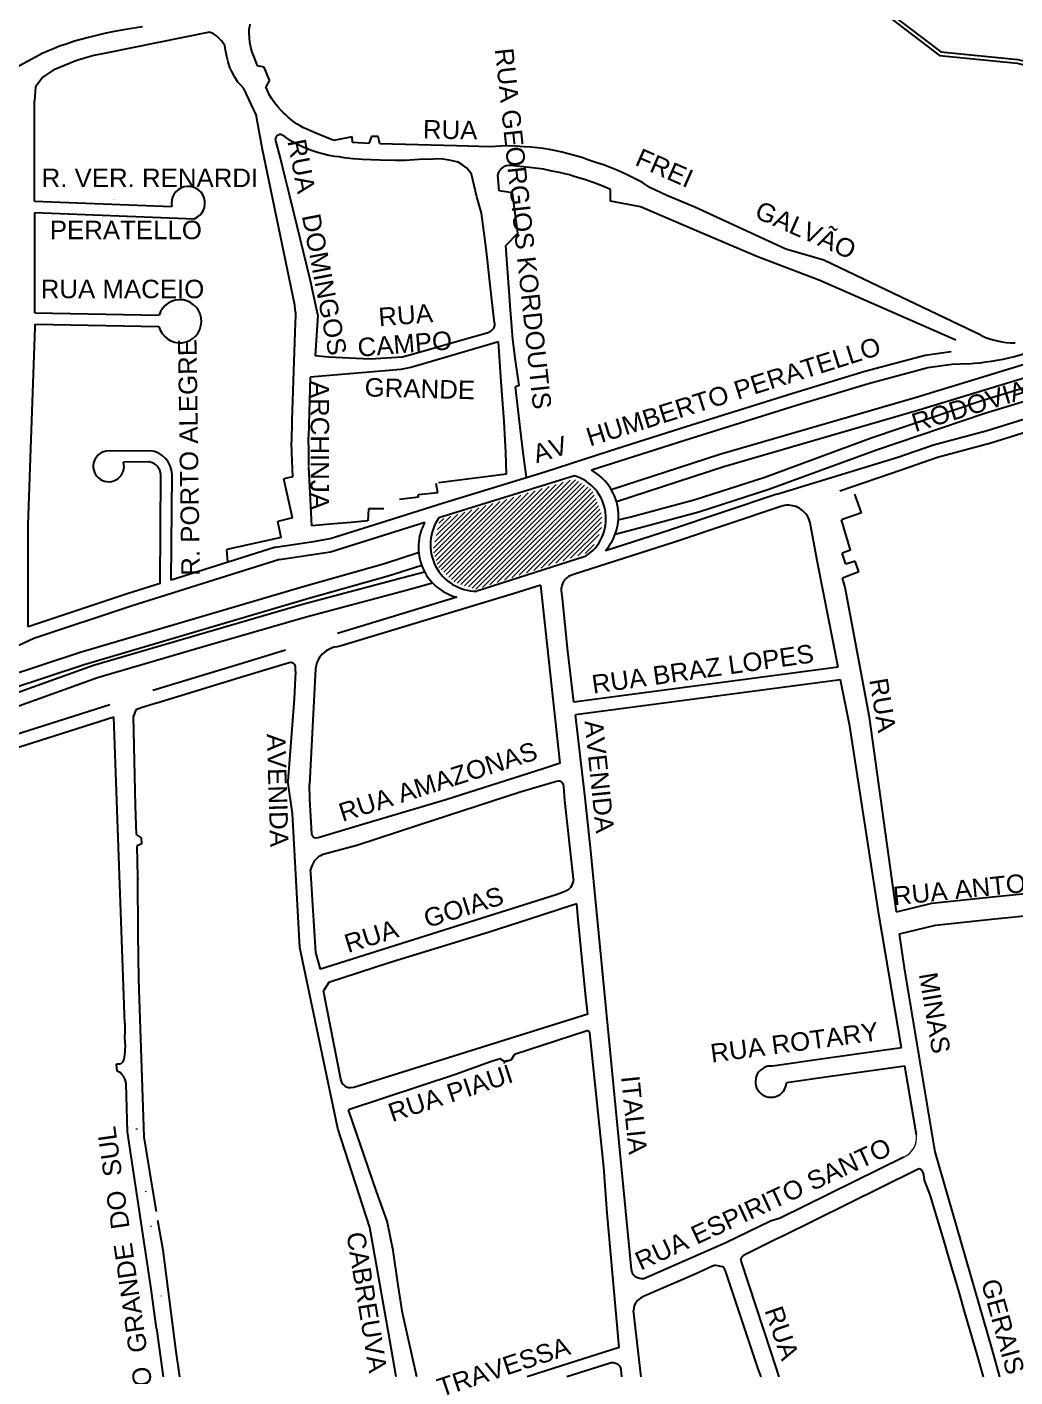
# Model space of a CAD drawing. Header units: millimetres. Extents: x 583 to 26013, y 350 to 21391.
# Drawn here: x 14521 to 15056, y 17884 to 18614 of the extents above; entities that cross this region are included whole.
import ezdxf
from ezdxf.enums import TextEntityAlignment as Align

# ---------------------------------------------------------------- set-up
doc = ezdxf.new("R2010")
doc.units = ezdxf.units.MM
for name, color, linetype in [('105-QUADRAS_ESTRADAS', 80, 'Continuous'), ('110-CERCA_DE_ARAME', 10, 'Continuous'), ('don gabriel', 150, 'Continuous'), ('NOMECLATURA', 7, 'Continuous'), ('RIOS', 140, 'Continuous')]:
    doc.layers.add(name, color=color, linetype=linetype)
doc.styles.add('EU', font='arial.ttf', dxfattribs={"height": 10})
doc.styles.add('M2', font='swissl.ttf')
doc.dimstyles.new('NOMECLATURA', dxfattribs={"dimscale": 1.25, "dimtxt": 0.1, "dimasz": 0.1, "dimexe": 0.18, "dimexo": 0.0625, "dimgap": 0.09, "dimtad": 0, "dimdec": 4, "dimzin": 0, "dimdsep": 46, "dimtxsty": 'M2', "dimcen": 0.09, "dimse1": 1, "dimse2": 1, "dimsd1": 1, "dimsd2": 1, "dimclrt": 2, "dimadec": 0, "dimazin": 0, "dimtfac": 1, "dimtdec": 4, "dimtofl": 0, "dimtmove": 0, "dimatfit": 3, "dimfxl": 0, "dimtolj": 1, "dimtzin": 0, "dimarcsym": 0})

# ---------------------------------------------------------------- blocks, each defined once
blk = doc.blocks.new('*D10')
at = {"layer": 'Defpoints', "color": 0, "linetype": 'Continuous'}
for p in [(14563.14, 18525.19), (14572.23, 18525.03), (14572.25, 18526.05)]:
    blk.add_point(p, dxfattribs=at)
at = {"color": 7, "linetype": 'Continuous', "lineweight": 30, "insert": (14567.71, 18526.13), "char_height": 0.125, "attachment_point": 5, "rotation": 358.97094, "style": 'M2'}
blk.add_mtext('\\A1;RUA  VER.', dxfattribs=at)
blk = doc.blocks.new('*D11')
at = {"layer": 'Defpoints', "color": 0, "linetype": 'Continuous'}
for p in [(14563.12, 18528.75), (14572.21, 18528.59), (14572.23, 18529.61)]:
    blk.add_point(p, dxfattribs=at)
at = {"color": 7, "linetype": 'Continuous', "lineweight": 30, "insert": (14567.69, 18529.7), "char_height": 0.125, "attachment_point": 5, "rotation": 358.97094, "style": 'M2'}
blk.add_mtext('\\A1;RENARDI', dxfattribs=at)
blk = doc.blocks.new('*D12')
at = {"layer": 'Defpoints', "color": 0}
for p in [(14563.17, 18520.13), (14572.26, 18519.97), (14572.27, 18520.99)]:
    blk.add_point(p, dxfattribs=at)
at = {"layer": 'NOMECLATURA', "color": 7, "insert": (14567.73, 18521.07), "char_height": 0.125, "attachment_point": 5, "rotation": 358.97094, "style": 'M2'}
blk.add_mtext('\\A1;PERATELLO', dxfattribs=at)
blk = doc.blocks.new('*D13')
at = {"layer": 'Defpoints', "color": 0}
for p in [(14561.77, 18508.7), (14570.86, 18508.54), (14570.88, 18509.56)]:
    blk.add_point(p, dxfattribs=at)
at = {"layer": 'NOMECLATURA', "color": 7, "insert": (14566.34, 18509.64), "char_height": 0.125, "attachment_point": 5, "rotation": 358.97094, "style": 'M2'}
blk.add_mtext('\\A1;PERATELLO', dxfattribs=at)

msp = doc.modelspace()

# ---------------------------------------------------------------- hatches: boundary and pattern name
at = {"linetype": 'Continuous', "lineweight": 20}
h = msp.add_hatch(dxfattribs=at)
h.set_pattern_fill('ANSI31', color=0, scale=15, style=0)
h.set_pattern_definition([(45, (-274428.4764, -7409650.3092), (-1.32582521472, 1.32582521472), [])])
h.paths.add_polyline_path([(14764.09815, 18309.91537), (14752.42845, 18313.73528), (14743.37431, 18322.17922), (14740.75867, 18331.02528), (14744.38035, 18347.71215), (14817.07053, 18369.68441), (14826.5271, 18364.0551), (14829.54507, 18357.21952), (14832.1607, 18350.38389), (14831.75828, 18341.93996), (14827.53306, 18333.49603), (14823.30784, 18329.47507)])

# ---------------------------------------------------------------- linework, layer by layer
at = {"color": 0, "linetype": 'Continuous'}
for p, q in [((14587.30694, 18378.88489), (14573.2509, 18378.72709)), ((14817.24886, 18371.40653), (14743.92398, 18348.6858, -814.94843)), ((14959.95145, 18267.94916), (14816.97414, 18249.01208)), ((14961.30093, 18261.06676), (14817.79821, 18242.0601))]:
    msp.add_line(p, q, dxfattribs=at)
at = {"color": 0, "linetype": 'Continuous', "lineweight": 20}
for p, q in [((14579.88922, 18018.13065, -1.64705), (14580.8217, 18018.17852, -1.5944)), ((14585.01591, 17984.33083, -1.68229), (14585.64878, 17984.40994, -1.69029)), ((14587.82623, 17965.50182, -1.54369), (14588.34239, 17965.56634, -1.55021)), ((14593.51029, 17927.83642, 1.28497), (14593.73177, 17927.8641, 1.28218))]:
    msp.add_line(p, q, dxfattribs=at)
at = {"color": 0, "linetype": 'Continuous'}
for points in [[(14547.51551, 18595.90241), (14535.17269, 18590.84985), (14529.53772, 18587.04532), (14525.57798, 18581.87121), (14525.01549, 18574.21748)], [(14655.55918, 18332.73504), (14676.06419, 18335.9045), (14685.05247, 18337.5291), (14705.88923, 18344.05981), (14746.47908, 18356.82768), (14801.17705, 18373.6175), (14835.64246, 18384.63584), (14874.88011, 18397.15914), (14935.3452, 18416.13967), (14974.43123, 18427.91593), (15007.07258, 18436.64906), (15020.82774, 18438.61106), (15020.82774, 18438.61106)], [(15030.48454, 18431.9826), (15021.46012, 18431.63041), (15008.47644, 18429.77845), (14976.34599, 18421.18201), (14937.4032, 18409.44891), (14876.99256, 18390.48547), (14837.77084, 18377.96726), (14826.55517, 18374.38169)], [(14926.78822, 18361.43861), (14992.2758, 18381.4338), (15011.58249, 18388.20268), (15040.58773, 18395.90874), (15068.31754, 18404.48293), (15082.26506, 18408.91311)], [(14960.80754, 18363.30465), (14994.56369, 18374.81818), (15013.64226, 18381.50708), (15042.52113, 18389.17957), (15070.41103, 18397.80326), (15084.38416, 18402.24157)], [(14587.70977, 18384.9898), (14563.81002, 18384.72148)], [(14587.77825, 18378.89018), (14587.30694, 18378.88489)], [(14991.43607, 18135.5781), (15010.55943, 18140.15335), (15041.5844, 18143.52302), (15074.01642, 18146.80754), (15096.32477, 18149.16809), (15148.13164, 18152.63791)], [(14993.16306, 18123.65262), (15012.61161, 18128.30566), (15042.83683, 18131.58847), (15075.25234, 18134.87133), (15097.38965, 18137.21378), (15108.64946, 18138.02891)], [(14994.27862, 18062.00385), (14953.22215, 18056.18123), (14924.50039, 18052.12495)], [(14995.96485, 18052.14293), (14954.6263, 18046.2803), (14932.07727, 18043.09578)]]:
    msp.add_lwpolyline(points, dxfattribs=at)
at = {"color": 0, "linetype": 'Continuous', "elevation": -814.94843}
for points in [[(14525.17916, 18519.89642), (14525.01549, 18574.21748)], [(14525.17916, 18519.89642), (14599.40052, 18516.99285)], [(14525.36091, 18459.57329), (14525.19755, 18513.79103)], [(14525.19755, 18513.79103), (14611.62712, 18510.40987)], [(14525.36091, 18459.57329), (14592.57462, 18458.25104)], [(14521.71728, 18289.70073), (14521.69818, 18344.95297), (14523.33905, 18391.14659), (14525.38492, 18451.60568), (14525.37929, 18453.47174)], [(14525.37929, 18453.47174), (14592.45465, 18452.15222)], [(14593.02888, 18313.0828), (14593.42551, 18372.151)], [(14599.14192, 18315.00403), (14599.52537, 18372.11004)], [(14657.65795, 18326.05707), (14685.27064, 18330.31654), (14736.368, 18346.30901)], [(14474.39073, 18218.62419), (14565.83653, 18247.64648)], [(14476.50825, 18211.95215), (14567.95404, 18240.97444)]]:
    msp.add_lwpolyline(points, dxfattribs=at)
at = {"color": 0, "elevation": -814.94843}
for points in [[(15055.29575, 18435.95725), (15077.04402, 18442.2297), (15103.76483, 18450.40457), (15127.92317, 18457.37545), (15150.91213, 18462.33075), (15162.64514, 18464.48101), (15170.87182, 18466.01265), (15170.87182, 18466.01265)], [(14655.55918, 18332.73504), (14599.14192, 18315.00403)], [(14657.65795, 18326.05707), (14577.47645, 18300.85736), (14524.77611, 18283.4031), (14505.93746, 18274.67748), (14482.52514, 18260.69759), (14473.45388, 18255.57913), (14463.84162, 18250.1554), (14436.2162, 18239.77221), (14394.76617, 18226.25719), (14335.7433, 18207.65158), (14280.13784, 18189.35308), (14224.66618, 18173.28297), (14153.28272, 18156.01406), (14114.19938, 18147.62938), (14078.60877, 18140.64173), (14047.75602, 18134.28221), (14026.81052, 18132.26927), (13999.6432, 18127.56436), (13999.6432, 18127.56436)], [(14593.02888, 18313.0828), (14575.32653, 18307.51925), (14522.19635, 18289.92262), (14521.71728, 18289.70073)]]:
    msp.add_lwpolyline(points, dxfattribs=at)
at = {"color": 0, "linetype": 'Continuous'}
for centre, radius, start, end in [((14608.28511, 18518.8485, -814.94843), 9.07631, 291.60537707, 191.79729974), ((14603.75747, 18454.98046, -814.94843), 11.6513, 194.04832096, 163.69769622), ((15055.66508, 18487.2611, -814.94843), 43.96364, 245.04352236, 269.96593501), ((15019.81395, 18578.01992, -814.94843), 146.42664, 274.17903855, 284.02338748), ((14565.21913, 18376.5091), 8.3324, 99.7361832, 15.4376022), ((14586.05763, 18371.6146, -814.94843), 7.37685, 2.10680822, 82.9583248), ((14586.05763, 18371.6146, -814.94843), 13.47685, 2.10680822, 82.9583248), ((14812.69276, 18349.62995), 28.36926, 318.65935732, 60.74864736), ((14810.05738, 18348.22248), 24.27381, 302.60839556, 72.76660611), ((14760.71913, 18332.6777), 27.90681, 150.76071997, 255.25441114), ((14764.48589, 18334.15058, -1629.89686), 25.18064, 144.74350072, 269.85367646), ((14923.63526, 18043.7053), 8.46398, 84.13334151, 355.87033255)]:
    msp.add_arc(centre, radius, start, end, dxfattribs=at)
at = {"color": 0, "linetype": 'Continuous', "lineweight": 20}
msp.add_arc((14990.76339, 18013.57708), 11.64435, 293.54801823, 6.61879257, dxfattribs=at)
at = {"lineweight": 25}
msp.add_point((14581.01949, 18153.08075, 3.972), dxfattribs=at)
at = {"layer": '105-QUADRAS_ESTRADAS', "color": 0, "linetype": 'Continuous', "lineweight": 25}
for p, q in [((14576.71551, 18613.20241), (14572.41551, 18612.50241)), ((14583.61551, 18614.30241), (14576.71551, 18613.20241)), ((14572.41551, 18612.50241), (14568.21551, 18611.70241)), ((14591.11551, 18605.50241), (14582.41551, 18603.70241)), ((14619.71551, 18611.40241), (14591.21551, 18605.50241)), ((14591.21551, 18605.50241), (14591.21551, 18605.50241)), ((14622.01551, 18610.40241), (14619.71551, 18611.40241)), ((14623.61551, 18609.40241), (14622.01551, 18610.40241)), ((14625.01551, 18608.00241), (14623.61551, 18609.40241)), ((14626.21551, 18606.60241), (14625.01551, 18608.00241)), ((14627.21551, 18605.40241), (14626.21551, 18606.60241)), ((14628.01551, 18604.10241), (14627.21551, 18605.40241)), ((14582.41551, 18603.70241), (14561.81551, 18599.60241)), ((14628.41551, 18601.70241), (14628.01551, 18604.10241)), ((14629.21551, 18598.20241), (14628.41551, 18601.70241)), ((14629.91551, 18595.30241), (14629.21551, 18598.20241)), ((14630.81551, 18592.30241), (14629.91551, 18595.30241)), ((14631.91551, 18590.00241), (14630.81551, 18592.30241)), ((14633.41551, 18587.00241), (14631.91551, 18590.00241)), ((14635.11551, 18584.30241), (14633.41551, 18587.00241)), ((14637.01551, 18582.50241), (14635.11551, 18584.30241)), ((14638.31551, 18580.80241), (14637.01551, 18582.50241)), ((14648.31551, 18548.80241), (14645.01551, 18566.70241)), ((14655.71551, 18554.40241), (14655.51551, 18553.70241)), ((14655.91551, 18554.90241), (14655.71551, 18554.40241)), ((14656.31551, 18555.30241), (14655.91551, 18554.90241)), ((14656.91551, 18555.70241), (14656.31551, 18555.30241)), ((14657.51551, 18556.00241), (14656.91551, 18555.70241)), ((14658.31551, 18556.00241), (14657.51551, 18556.00241)), ((14659.11551, 18555.70241), (14658.31551, 18556.00241)), ((14660.71551, 18554.70241), (14659.11551, 18555.70241)), ((14663.41551, 18552.70241), (14660.71551, 18554.70241)), ((14697.01551, 18554.80241), (14687.11551, 18552.70241)), ((14697.21551, 18551.60241), (14697.01551, 18554.80241)), ((14707.41551, 18555.00241), (14706.01551, 18551.10241)), ((14711.11551, 18554.90241), (14707.41551, 18555.00241)), ((14712.01551, 18551.00241), (14711.11551, 18554.90241)), ((14655.71551, 18552.60241), (14655.51551, 18553.70241)), ((14658.11551, 18544.00241), (14655.71551, 18552.60241)), ((14667.11551, 18550.70241), (14663.41551, 18552.70241))]:
    msp.add_line(p, q, dxfattribs=at)
at = {"layer": '105-QUADRAS_ESTRADAS', "color": 0, "linetype": 'Continuous'}
for p, q in [((14546.71551, 18606.40241), (14542.31551, 18604.90241)), ((14554.31551, 18608.40241), (14546.71551, 18606.40241)), ((14558.71551, 18609.60241), (14554.31551, 18608.40241)), ((14563.01551, 18610.70241), (14558.71551, 18609.60241)), ((14568.21551, 18611.70241), (14563.01551, 18610.70241)), ((14529.31551, 18599.80241), (14525.61551, 18597.80241)), ((14532.71551, 18601.30241), (14529.31551, 18599.80241)), ((14535.41551, 18602.30241), (14532.71551, 18601.30241)), ((14538.71551, 18603.70241), (14535.41551, 18602.30241)), ((14542.31551, 18604.90241), (14538.71551, 18603.70241)), ((14557.21551, 18598.70241), (14553.41551, 18597.70241)), ((14561.81551, 18599.60241), (14557.21551, 18598.70241)), ((14525.61551, 18597.80241), (14487.81551, 18577.30241)), ((14549.81551, 18596.60241), (14547.51551, 18595.90241)), ((14553.41551, 18597.70241), (14549.81551, 18596.60241)), ((14665.91551, 18463.60241), (14648.31551, 18548.80241)), ((14670.51551, 18549.20241), (14667.11551, 18550.70241)), ((14674.41551, 18547.60241), (14670.51551, 18549.20241)), ((14678.21551, 18546.30241), (14674.41551, 18547.60241)), ((14706.01551, 18551.10241), (14697.21551, 18551.60241)), ((14753.51551, 18549.90241), (14712.01551, 18551.00241)), ((14771.71551, 18549.40241), (14753.51551, 18549.90241)), ((14780.31551, 18549.80241), (14771.71551, 18549.40241)), ((14785.51551, 18549.70241), (14780.31551, 18549.80241)), ((14790.01551, 18549.40241), (14785.51551, 18549.70241)), ((14793.91551, 18549.20241), (14790.01551, 18549.40241)), ((14797.21551, 18548.80241), (14793.91551, 18549.20241)), ((14800.41551, 18548.40241), (14797.21551, 18548.80241)), ((14803.61551, 18547.90241), (14800.41551, 18548.40241)), ((14807.11551, 18547.10241), (14803.61551, 18547.90241)), ((14810.61551, 18546.40241), (14807.11551, 18547.10241)), ((14660.81551, 18532.70241), (14658.11551, 18544.00241)), ((14680.91551, 18545.50241), (14678.21551, 18546.30241)), ((14684.31551, 18544.60241), (14680.91551, 18545.50241)), ((14687.61551, 18544.10241), (14684.31551, 18544.60241)), ((14690.01551, 18544.00241), (14687.61551, 18544.10241)), ((14692.71551, 18543.30241), (14690.01551, 18544.00241)), ((14697.41551, 18542.90241), (14692.71551, 18543.30241)), ((14702.51551, 18542.50241), (14697.41551, 18542.90241)), ((14712.21551, 18542.10241), (14702.51551, 18542.50241)), ((14720.41551, 18542.00241), (14712.21551, 18542.10241)), ((14725.61551, 18542.00241), (14720.41551, 18542.00241)), ((14733.21551, 18542.50241), (14725.61551, 18542.00241)), ((14740.91551, 18542.70241), (14733.21551, 18542.50241)), ((14742.51551, 18542.80241), (14740.91551, 18542.70241)), ((14813.81551, 18545.50241), (14810.61551, 18546.40241)), ((14817.31551, 18544.60241), (14813.81551, 18545.50241)), ((14821.21551, 18543.50241), (14817.31551, 18544.60241)), ((14825.01551, 18542.20241), (14821.21551, 18543.50241)), ((14829.31551, 18540.70241), (14825.01551, 18542.20241)), ((14833.01551, 18539.60241), (14829.31551, 18540.70241)), ((14836.21551, 18538.30241), (14833.01551, 18539.60241)), ((14663.31551, 18522.60241), (14660.81551, 18532.70241)), ((14776.01551, 18535.00241), (14775.81551, 18534.10241)), ((14775.91551, 18532.20241), (14775.81551, 18534.10241)), ((14776.31551, 18536.00241), (14776.01551, 18535.00241)), ((14776.81551, 18536.60241), (14776.31551, 18536.00241)), ((14777.31551, 18537.20241), (14776.81551, 18536.60241)), ((14778.01551, 18537.80241), (14777.31551, 18537.20241)), ((14778.61551, 18538.10241), (14778.01551, 18537.80241)), ((14779.31551, 18538.60241), (14778.61551, 18538.10241)), ((14780.41551, 18539.00241), (14779.31551, 18538.60241)), ((14781.51551, 18539.30241), (14780.41551, 18539.00241)), ((14782.81551, 18539.20241), (14781.51551, 18539.30241)), ((14786.01551, 18538.90241), (14782.81551, 18539.20241)), ((14793.01551, 18538.10241), (14786.01551, 18538.90241)), ((14800.51551, 18537.20241), (14793.01551, 18538.10241)), ((14805.01551, 18536.10241), (14800.51551, 18537.20241)), ((14809.21551, 18535.40241), (14805.01551, 18536.10241)), ((14812.11551, 18534.70241), (14809.21551, 18535.40241)), ((14814.51551, 18534.10241), (14812.11551, 18534.70241)), ((14816.61551, 18533.50241), (14814.51551, 18534.10241)), ((14819.41551, 18532.60241), (14816.61551, 18533.50241)), ((14822.71551, 18531.60241), (14819.41551, 18532.60241)), ((14839.81551, 18536.90241), (14836.21551, 18538.30241)), ((14843.01551, 18535.50241), (14839.81551, 18536.90241)), ((14846.51551, 18533.80241), (14843.01551, 18535.50241)), ((14849.81551, 18532.20241), (14846.51551, 18533.80241)), ((14776.51551, 18525.60241), (14775.91551, 18532.20241)), ((14783.71551, 18524.50241), (14776.51551, 18525.60241)), ((14827.41551, 18530.10241), (14822.71551, 18531.60241)), ((14831.71551, 18528.40241), (14827.41551, 18530.10241)), ((14836.71551, 18526.30241), (14831.71551, 18528.40241)), ((14836.81551, 18520.00241), (14836.71551, 18526.30241)), ((14854.11551, 18530.00241), (14849.81551, 18532.20241)), ((14858.11551, 18527.40241), (14854.11551, 18530.00241)), ((14867.21551, 18523.00241), (14858.11551, 18527.40241)), ((14674.41551, 18476.90241), (14663.31551, 18522.60241)), ((14786.61551, 18502.70241), (14783.71551, 18524.50241)), ((14882.41551, 18516.70241), (14867.21551, 18523.00241)), ((14769.41551, 18494.40241), (14766.91551, 18513.40241)), ((14882.01551, 18504.40241), (14852.91551, 18516.90241)), ((14915.91551, 18490.00241), (14882.01551, 18504.40241)), ((14786.61551, 18502.70241), (14780.11551, 18495.90241)), ((14782.71551, 18461.10241), (14780.11551, 18495.90241)), ((14772.51551, 18466.60241), (14769.41551, 18494.40241)), ((14950.11551, 18477.10241), (14915.91551, 18490.00241)), ((14985.71551, 18472.00241), (14952.11551, 18488.10241)), ((15023.6002, 18444.84361), (14950.11551, 18477.10241)), ((14773.91551, 18454.20241), (14772.51551, 18466.60241)), ((15037.11551, 18447.40241), (14985.71551, 18472.00241)), ((14666.11551, 18461.60241), (14665.91551, 18463.60241)), ((14666.31551, 18459.90241), (14666.11551, 18461.60241)), ((14666.31551, 18459.90241), (14666.31551, 18458.00241)), ((14666.11551, 18454.40241), (14664.31551, 18401.40241)), ((14666.31551, 18458.00241), (14666.11551, 18454.40241)), ((14678.41551, 18458.50241), (14677.01551, 18436.20241)), ((14773.91551, 18452.70241), (14773.61551, 18451.60241)), ((14773.91551, 18454.20241), (14773.91551, 18452.70241)), ((14770.61551, 18448.80241), (14755.31551, 18444.40241)), ((14771.91551, 18449.50241), (14770.61551, 18448.80241)), ((14772.61551, 18450.10241), (14771.91551, 18449.50241)), ((14773.31551, 18450.90241), (14772.61551, 18450.10241)), ((14773.61551, 18451.60241), (14773.31551, 18450.90241)), ((14755.31551, 18444.40241), (14730.21551, 18437.10241)), ((14776.11551, 18443.80241), (14733.71551, 18431.50241)), ((14777.61551, 18422.30241), (14776.11551, 18443.80241)), ((14684.21551, 18435.60241), (14677.01551, 18436.20241)), ((14706.71551, 18434.50241), (14684.21551, 18435.60241)), ((14724.11551, 18435.60241), (14706.71551, 18434.50241)), ((14730.21551, 18437.10241), (14724.11551, 18435.60241)), ((14733.71551, 18431.50241), (14728.81551, 18430.00241)), ((14674.31551, 18424.80241), (14673.91551, 18412.10241)), ((14723.31551, 18428.80241), (14674.31551, 18424.80241)), ((14726.11551, 18429.40241), (14723.31551, 18428.80241)), ((14728.81551, 18430.00241), (14726.11551, 18429.40241)), ((14779.21551, 18400.80241), (14777.61551, 18422.30241)), ((14787.41551, 18420.30241), (14785.41551, 18419.50241)), ((14788.41551, 18393.00241), (14785.41551, 18419.50241)), ((14673.91551, 18412.10241), (14673.41551, 18392.30241)), ((14780.11551, 18384.00241), (14779.21551, 18400.80241)), ((14673.51551, 18384.00241), (14673.41551, 18392.30241)), ((14789.51551, 18384.00241), (14788.41551, 18393.00241)), ((14673.51551, 18384.00241), (14673.51551, 18384.00241)), ((14673.61551, 18376.50241), (14673.51551, 18383.90241)), ((14780.11551, 18384.00241), (14780.11551, 18384.00241)), ((14780.41551, 18372.30241), (14780.11551, 18383.90241)), ((14789.51551, 18384.00241), (14789.51551, 18384.00241)), ((14791.30783, 18370.58809), (14789.51551, 18383.90241)), ((14825.61551, 18384.00241), (14825.61551, 18384.00241)), ((15037.01551, 18384.00241), (15037.01551, 18384.00241)), ((14675.21551, 18344.40241), (14673.61551, 18376.00241)), ((14780.41551, 18372.30241), (14743.61551, 18367.60241)), ((14664.91551, 18370.90241), (14660.01551, 18369.80241)), ((14664.61551, 18348.60241), (14660.01551, 18369.80241)), ((14743.31551, 18362.20241), (14742.51551, 18367.30241)), ((14732.81551, 18359.80241), (14722.51551, 18358.50241)), ((14743.31551, 18362.20241), (14732.71551, 18361.10241)), ((14732.81551, 18359.80241), (14732.71551, 18361.10241)), ((14972.51551, 18351.30241), (14969.01551, 18361.50241)), ((14705.81551, 18353.50241), (14705.51551, 18347.00241)), ((14714.11551, 18353.50241), (14705.81551, 18353.50241)), ((14972.51551, 18351.30241), (14961.71551, 18347.50241)), ((14664.61551, 18348.60241), (14656.81551, 18346.70241)), ((14658.61551, 18338.10241), (14656.81551, 18346.70241)), ((14687.11551, 18345.40241), (14675.21551, 18344.40241)), ((14696.51551, 18346.20241), (14687.11551, 18345.40241)), ((14966.61551, 18331.10241), (14961.71551, 18347.50241)), ((14870.91551, 18335.30241), (14817.21551, 18318.20241)), ((14868.79155, 18341.9724), (14833.99228, 18330.89107)), ((14966.61551, 18331.10241), (14962.11551, 18329.60241)), ((14964.11551, 18323.60241), (14962.11551, 18329.60241)), ((14823.1384, 18327.77487), (14764.42158, 18308.97003)), ((14969.11551, 18325.20241), (14964.11551, 18323.60241)), ((14971.11551, 18319.50241), (14969.11551, 18325.20241)), ((14811.21551, 18314.00241), (14810.81551, 18313.00241)), ((14811.81551, 18314.80241), (14811.21551, 18314.00241)), ((14812.41551, 18315.50241), (14811.81551, 18314.80241)), ((14813.11551, 18316.20241), (14812.41551, 18315.50241)), ((14814.01551, 18316.90241), (14813.11551, 18316.20241)), ((14815.21551, 18317.50241), (14814.01551, 18316.90241)), ((14817.21551, 18318.20241), (14815.21551, 18317.50241)), ((14971.11551, 18319.50241), (14962.21551, 18316.10241)), ((14963.71551, 18310.90241), (14962.21551, 18316.10241)), ((14784.01551, 18307.60241), (14691.11551, 18279.40241)), ((14799.11551, 18312.30241), (14784.01551, 18307.60241)), ((14809.51551, 18215.90241), (14799.11551, 18312.30241)), ((14810.41551, 18312.00241), (14810.21551, 18310.90241)), ((14810.21551, 18309.60241), (14810.21551, 18310.90241)), ((14810.71551, 18305.00241), (14810.21551, 18309.60241)), ((14810.81551, 18313.00241), (14810.41551, 18312.00241)), ((14976.91551, 18240.80241), (14963.71551, 18310.90241)), ((14753.61608, 18305.69), (14689.08226, 18286.10061)), ((14813.71551, 18276.50241), (14810.71551, 18305.00241)), ((14660.87413, 18276.99814), (14636.27413, 18269.49814)), ((14683.71551, 18277.10241), (14682.81551, 18276.50241)), ((14684.71551, 18277.70241), (14683.71551, 18277.10241)), ((14685.71551, 18278.20241), (14684.71551, 18277.70241)), ((14687.31551, 18278.70241), (14685.71551, 18278.20241)), ((14688.91551, 18278.90241), (14687.31551, 18278.70241)), ((14691.11551, 18279.40241), (14688.91551, 18278.90241)), ((14636.28191, 18269.50051), (14589.18191, 18255.20051)), ((14662.91551, 18270.30241), (14638.31551, 18262.80241)), ((14663.91551, 18270.40241), (14662.91551, 18270.30241)), ((14664.51551, 18270.20241), (14663.91551, 18270.40241)), ((14665.21551, 18269.90241), (14664.51551, 18270.20241)), ((14665.81551, 18269.30241), (14665.21551, 18269.90241)), ((14677.91551, 18270.20241), (14677.51551, 18268.80241)), ((14678.31551, 18271.20241), (14677.91551, 18270.20241)), ((14678.81551, 18272.20241), (14678.31551, 18271.20241)), ((14679.31551, 18273.10241), (14678.81551, 18272.20241)), ((14680.01551, 18274.00241), (14679.31551, 18273.10241)), ((14680.81551, 18274.90241), (14680.01551, 18274.00241)), ((14681.61551, 18275.60241), (14680.81551, 18274.90241)), ((14682.81551, 18276.50241), (14681.61551, 18275.60241)), ((14816.97414, 18249.01208), (14813.71551, 18276.50241)), ((14638.31551, 18262.80241), (14591.21551, 18248.50241)), ((14666.31551, 18265.50241), (14665.61551, 18250.80241)), ((14666.21551, 18268.80241), (14665.81551, 18269.30241)), ((14666.31551, 18268.10241), (14666.21551, 18268.80241)), ((14666.31551, 18265.50241), (14666.31551, 18268.10241)), ((14677.21551, 18266.90241), (14673.81551, 18204.50241)), ((14677.51551, 18268.80241), (14677.21551, 18266.90241)), ((14591.11551, 18248.50241), (14583.41551, 18246.00241)), ((14591.21551, 18248.50241), (14591.21551, 18248.50241)), ((14665.61551, 18250.80241), (14662.11551, 18206.20241)), ((14569.01551, 18215.80241), (14567.95404, 18240.97444)), ((14580.01551, 18244.80241), (14578.61551, 18241.30241)), ((14579.81551, 18192.90241), (14578.61551, 18241.30241)), ((14583.41551, 18246.00241), (14580.01551, 18244.80241)), ((14823.11551, 18197.20241), (14817.79821, 18242.0601)), ((14991.43607, 18135.5781), (14976.91551, 18240.80241)), ((14574.01551, 18075.20241), (14569.01551, 18215.80241)), ((14800.91551, 18213.10241), (14747.71551, 18196.10241)), ((14809.51551, 18215.90241), (14800.91551, 18213.10241)), ((14664.71551, 18188.80241), (14662.11551, 18206.20241)), ((14674.01551, 18196.50241), (14673.81551, 18204.50241)), ((14807.61551, 18206.10241), (14787.91551, 18200.20241)), ((14808.61551, 18206.30241), (14807.61551, 18206.10241)), ((14809.31551, 18206.30241), (14808.61551, 18206.30241)), ((14809.81551, 18206.00241), (14809.31551, 18206.30241)), ((14810.51551, 18205.60241), (14809.81551, 18206.00241)), ((14811.01551, 18205.10241), (14810.51551, 18205.60241)), ((14811.41551, 18204.30241), (14811.01551, 18205.10241)), ((14811.51551, 18203.10241), (14811.41551, 18204.30241)), ((14675.11551, 18177.80241), (14674.01551, 18196.50241)), ((14787.91551, 18200.20241), (14733.11551, 18182.40241)), ((14812.01551, 18195.70241), (14811.51551, 18203.10241)), ((14580.31551, 18177.40241), (14579.81551, 18192.90241)), ((14747.71551, 18196.10241), (14702.01551, 18182.60241)), ((14816.61551, 18155.00241), (14812.01551, 18195.70241)), ((14668.71551, 18116.30241), (14664.71551, 18188.80241)), ((14702.01551, 18182.60241), (14678.51551, 18175.50241)), ((14733.11551, 18182.40241), (14699.51551, 18171.40241)), ((14583.01551, 18175.50241), (14580.31551, 18177.40241)), ((14583.11551, 18172.30241), (14583.01551, 18175.50241)), ((14675.41551, 18176.90241), (14675.11551, 18177.80241)), ((14675.91551, 18176.20241), (14675.41551, 18176.90241)), ((14676.41551, 18175.70241), (14675.91551, 18176.20241)), ((14677.01551, 18175.40241), (14676.41551, 18175.70241)), ((14678.51551, 18175.50241), (14677.01551, 18175.40241)), ((14583.11551, 18172.30241), (14580.61551, 18171.20241)), ((14581.01551, 18154.30241), (14580.61551, 18171.20241)), ((14699.51551, 18171.40241), (14682.61551, 18167.00241)), ((14848.11551, 17942.10241), (14826.11551, 18168.60241)), ((14675.11551, 18160.50241), (14674.71551, 18159.30241)), ((14675.61551, 18161.60241), (14675.11551, 18160.50241)), ((14676.21551, 18162.60241), (14675.61551, 18161.60241)), ((14676.81551, 18163.40241), (14676.21551, 18162.60241)), ((14677.51551, 18164.10241), (14676.81551, 18163.40241)), ((14678.21551, 18164.80241), (14677.51551, 18164.10241)), ((14679.01551, 18165.40241), (14678.21551, 18164.80241)), ((14679.91551, 18165.90241), (14679.01551, 18165.40241)), ((14680.81551, 18166.30241), (14679.91551, 18165.90241)), ((14682.61551, 18167.00241), (14680.81551, 18166.30241)), ((14581.11551, 18123.60241), (14581.01551, 18154.30241)), ((14674.71551, 18159.30241), (14674.51551, 18158.20241)), ((14674.61551, 18156.50241), (14674.51551, 18158.20241)), ((14677.31551, 18113.60241), (14674.61551, 18156.50241)), ((14816.71551, 18153.20241), (14816.61551, 18155.00241)), ((14816.71551, 18153.20241), (14816.61551, 18152.00241)), ((14811.71551, 18146.40241), (14807.41551, 18144.80241)), ((14813.21551, 18147.10241), (14811.71551, 18146.40241)), ((14814.21551, 18147.90241), (14813.21551, 18147.10241)), ((14815.11551, 18148.80241), (14814.21551, 18147.90241)), ((14815.81551, 18149.90241), (14815.11551, 18148.80241)), ((14816.21551, 18151.00241), (14815.81551, 18149.90241)), ((14816.61551, 18152.00241), (14816.21551, 18151.00241)), ((14807.41551, 18144.80241), (14679.81551, 18104.50241)), ((14810.11551, 18137.10241), (14798.51551, 18133.30241)), ((14581.61551, 18098.90241), (14581.11551, 18123.60241)), ((14770.51551, 18124.40241), (14716.51551, 18107.70241)), ((14996.01551, 18104.00241), (14993.16306, 18123.65262)), ((14689.21551, 18018.30241), (14668.71551, 18116.30241)), ((14679.81551, 18104.50241), (14677.31551, 18113.60241)), ((14716.51551, 18107.70241), (14684.31551, 18097.40241)), ((15012.51551, 18005.80241), (14996.01551, 18104.00241)), ((14584.51551, 18013.90241), (14581.61551, 18098.90241)), ((14684.31551, 18097.40241), (14681.51551, 18092.80241)), ((14690.91551, 18045.10241), (14681.51551, 18092.80241)), ((14574.01551, 18075.20241), (14574.01551, 18069.00241)), ((14574.11551, 18063.90241), (14574.01551, 18069.00241)), ((14823.51551, 18071.00241), (14784.81551, 18058.40241)), ((14824.11551, 18071.20241), (14823.51551, 18071.00241)), ((14824.61551, 18071.10241), (14824.11551, 18071.20241)), ((14825.11551, 18070.90241), (14824.61551, 18071.10241)), ((14825.41551, 18070.60241), (14825.11551, 18070.90241)), ((14825.61551, 18070.10241), (14825.41551, 18070.60241)), ((14833.21551, 17997.50241), (14825.61551, 18070.10241)), ((14573.91551, 18059.80241), (14573.61551, 18057.00241)), ((14574.11551, 18063.90241), (14573.91551, 18059.80241)), ((14784.81551, 18058.40241), (14782.91551, 18055.30241)), ((14571.11551, 18053.10241), (14569.51551, 18053.10241)), ((14569.81551, 18049.30241), (14569.51551, 18053.10241)), ((14571.81551, 18053.40241), (14571.11551, 18053.10241)), ((14572.31551, 18053.90241), (14571.81551, 18053.40241)), ((14572.71551, 18054.30241), (14572.31551, 18053.90241)), ((14573.01551, 18055.00241), (14572.71551, 18054.30241)), ((14573.41551, 18055.80241), (14573.01551, 18055.00241)), ((14573.61551, 18057.00241), (14573.41551, 18055.80241)), ((14771.81551, 18054.40241), (14752.81551, 18047.60241)), ((14777.11551, 18056.10241), (14771.81551, 18054.40241)), ((14779.51551, 18054.40241), (14777.11551, 18056.10241)), ((14782.91551, 18055.30241), (14779.51551, 18054.40241)), ((14570.91551, 18048.90241), (14569.81551, 18049.30241)), ((14571.71551, 18048.40241), (14570.91551, 18048.90241)), ((14572.41551, 18047.50241), (14571.71551, 18048.40241)), ((14573.31551, 18046.60241), (14572.41551, 18047.50241)), ((14574.01551, 18045.30241), (14573.31551, 18046.60241)), ((14574.41551, 18044.10241), (14574.01551, 18045.30241)), ((14574.61551, 18042.50241), (14574.41551, 18044.10241)), ((14575.41551, 18016.60241), (14574.61551, 18042.50241)), ((14588.21551, 17931.70241), (14575.41551, 18016.60241)), ((14589.01551, 17986.30241), (14584.51551, 18013.90241)), ((14706.61551, 17964.90241), (14689.21551, 18018.30241)), ((15043.21551, 17899.00241), (15012.51551, 18005.80241)), ((14834.91551, 17972.50241), (14833.21551, 17997.50241)), ((15006.21551, 17993.40241), (15005.81551, 17994.90241)), ((15006.71551, 17990.40241), (15006.21551, 17993.40241)), ((14591.11551, 17973.40241), (14589.01551, 17986.30241)), ((15009.71551, 17982.40241), (15006.71551, 17990.40241)), ((14715.91551, 17968.30241), (14710.11551, 17984.20241)), ((15017.71551, 17956.10241), (15009.71551, 17982.40241)), ((14591.21551, 17973.40241), (14591.21551, 17973.40241)), ((14717.41551, 17903.90241), (14706.61551, 17964.90241)), ((14719.21551, 17952.40241), (14715.91551, 17968.30241)), ((14923.31551, 17968.30241), (14899.11551, 17956.50241)), ((14928.51551, 17969.80241), (14923.31551, 17968.30241)), ((14899.11551, 17956.50241), (14854.71551, 17937.00241)), ((14929.31551, 17959.70241), (14926.11551, 17958.30241)), ((15018.91551, 17951.70241), (15017.71551, 17956.10241)), ((14721.91551, 17933.60241), (14719.21551, 17952.40241)), ((15025.41551, 17929.90241), (15018.91551, 17951.70241)), ((14848.51551, 17940.50241), (14848.11551, 17942.10241)), ((14724.21551, 17918.60241), (14721.91551, 17933.60241)), ((14849.11551, 17939.40241), (14848.51551, 17940.50241)), ((14849.81551, 17938.70241), (14849.11551, 17939.40241)), ((14850.61551, 17938.00241), (14849.81551, 17938.70241)), ((14851.31551, 17937.60241), (14850.61551, 17938.00241)), ((14852.41551, 17937.20241), (14851.31551, 17937.60241)), ((14853.41551, 17937.00241), (14852.41551, 17937.20241)), ((14854.71551, 17937.00241), (14853.41551, 17937.00241)), ((14882.51551, 17939.60241), (14855.01551, 17927.60241)), ((14591.11551, 17910.20241), (14588.21551, 17931.70241)), ((14852.91551, 17926.50241), (14851.31551, 17925.30241)), ((14855.01551, 17927.60241), (14852.91551, 17926.50241)), ((15028.51551, 17918.90241), (15025.41551, 17929.90241)), ((14849.61551, 17922.60241), (14849.21551, 17919.90241)), ((14853.41551, 17884.00241), (14849.21551, 17919.90241)), ((14850.31551, 17923.90241), (14849.61551, 17922.60241)), ((14851.31551, 17925.30241), (14850.31551, 17923.90241)), ((14731.91551, 17884.00241), (14724.21551, 17918.60241)), ((15035.21551, 17896.20241), (15028.51551, 17918.90241)), ((14591.21551, 17910.20241), (14591.21551, 17910.20241)), ((14594.81551, 17884.00241), (14591.21551, 17910.20241)), ((14720.71551, 17884.00241), (14717.41551, 17903.90241)), ((14841.51551, 17899.90241), (14806.31551, 17888.70241)), ((15047.51551, 17884.00241), (15043.21551, 17899.00241)), ((14836.01551, 17891.30241), (14813.21551, 17884.00241)), ((14837.11551, 17891.60241), (14836.01551, 17891.30241)), ((14838.31551, 17891.60241), (14837.11551, 17891.60241)), ((14839.11551, 17891.40241), (14838.31551, 17891.60241)), ((14840.01551, 17891.10241), (14839.11551, 17891.40241)), ((14840.91551, 17890.70241), (14840.01551, 17891.10241)), ((14841.61551, 17890.00241), (14840.91551, 17890.70241)), ((14842.11551, 17889.20241), (14841.61551, 17890.00241)), ((15038.51551, 17884.00241), (15035.21551, 17896.20241)), ((14594.81551, 17884.00241), (14594.81551, 17884.00241)), ((14720.71551, 17884.00241), (14720.71551, 17884.00241)), ((14731.91551, 17884.00241), (14731.91551, 17884.00241)), ((14806.31551, 17888.70241), (14791.71551, 17884.00241)), ((14791.71551, 17884.00241), (14791.71551, 17884.00241)), ((14813.21551, 17884.00241), (14813.21551, 17884.00241)), ((14842.61551, 17888.00241), (14842.11551, 17889.20241)), ((14842.81551, 17884.00241), (14842.61551, 17888.00241)), ((14842.81551, 17884.00241), (14842.81551, 17884.00241)), ((14853.41551, 17884.00241), (14853.41551, 17884.00241)), ((14918.21551, 17884.00241), (14916.71551, 17888.40241)), ((14918.21551, 17884.00241), (14918.21551, 17884.00241)), ((15038.51551, 17884.00241), (15038.51551, 17884.00241)), ((15047.51551, 17884.00241), (15047.51551, 17884.00241))]:
    msp.add_line(p, q, dxfattribs=at)
at = {"layer": '110-CERCA_DE_ARAME', "color": 0, "linetype": 'Continuous', "lineweight": 25}
for p, q in [((14641.61551, 18615.70241), (14641.31551, 18613.30241)), ((14641.31551, 18610.80241), (14641.31551, 18613.30241)), ((14641.41551, 18608.50241), (14641.31551, 18610.80241)), ((14641.61551, 18605.80241), (14641.41551, 18608.50241)), ((14642.11551, 18603.20241), (14641.61551, 18605.80241)), ((14642.91551, 18600.60241), (14642.11551, 18603.20241)), ((14644.11551, 18597.40241), (14642.91551, 18600.60241)), ((14645.81551, 18593.20241), (14644.11551, 18597.40241)), ((14649.31551, 18592.40241), (14645.81551, 18593.20241)), ((14652.31551, 18585.30241), (14649.31551, 18592.40241)), ((14652.31551, 18585.30241), (14650.21551, 18581.80241)), ((14645.01551, 18566.70241), (14638.31551, 18580.80241)), ((14652.21551, 18577.30241), (14650.21551, 18581.80241)), ((14653.51551, 18575.30241), (14652.21551, 18577.30241)), ((14654.61551, 18573.60241), (14653.51551, 18575.30241)), ((14655.81551, 18572.00241), (14654.61551, 18573.60241)), ((14657.01551, 18570.70241), (14655.81551, 18572.00241)), ((14658.41551, 18569.10241), (14657.01551, 18570.70241)), ((14659.61551, 18567.90241), (14658.41551, 18569.10241)), ((14661.01551, 18566.60241), (14659.61551, 18567.90241)), ((14662.41551, 18565.40241), (14661.01551, 18566.60241)), ((14663.81551, 18564.20241), (14662.41551, 18565.40241)), ((14665.41551, 18562.90241), (14663.81551, 18564.20241)), ((14667.31551, 18561.60241), (14665.41551, 18562.90241)), ((14668.91551, 18560.60241), (14667.31551, 18561.60241)), ((14670.61551, 18559.60241), (14668.91551, 18560.60241)), ((14672.51551, 18558.80241), (14670.61551, 18559.60241)), ((14674.71551, 18557.80241), (14672.51551, 18558.80241)), ((14678.21551, 18556.30241), (14674.71551, 18557.80241)), ((14687.11551, 18552.70241), (14678.21551, 18556.30241))]:
    msp.add_line(p, q, dxfattribs=at)
at = {"layer": '110-CERCA_DE_ARAME', "color": 0, "linetype": 'Continuous'}
for p, q in [((14746.01551, 18542.60241), (14742.51551, 18542.80241)), ((14749.41551, 18542.10241), (14746.01551, 18542.60241)), ((14754.41551, 18541.10241), (14749.41551, 18542.10241)), ((14756.91551, 18539.40241), (14754.41551, 18541.10241)), ((14758.81551, 18537.90241), (14756.91551, 18539.40241)), ((14760.11551, 18536.60241), (14758.81551, 18537.90241)), ((14761.51551, 18534.60241), (14760.11551, 18536.60241)), ((14764.41551, 18522.20241), (14761.51551, 18534.60241)), ((14766.91551, 18513.40241), (14764.41551, 18522.20241)), ((14852.91551, 18516.90241), (14836.81551, 18520.00241)), ((14931.61551, 18494.00241), (14882.41551, 18516.70241)), ((14952.11551, 18488.10241), (14931.61551, 18494.00241)), ((14678.41551, 18458.50241), (14674.41551, 18476.90241)), ((14783.91551, 18445.10241), (14782.71551, 18461.10241)), ((14785.41551, 18433.70241), (14783.91551, 18445.10241)), ((14787.41551, 18420.30241), (14785.41551, 18433.70241)), ((14664.31551, 18401.40241), (14664.21551, 18389.50241)), ((14664.41551, 18384.00241), (14664.21551, 18389.50241)), ((14664.41551, 18384.00241), (14664.41551, 18384.00241)), ((14664.91551, 18370.90241), (14664.41551, 18383.90241)), ((14926.78822, 18361.43861), (14868.68822, 18341.93861)), ((14929.01551, 18354.80241), (14870.91551, 18335.30241)), ((14930.91551, 18355.40241), (14929.01551, 18354.80241)), ((14932.01551, 18355.50241), (14930.91551, 18355.40241)), ((14933.21551, 18355.50241), (14932.01551, 18355.50241)), ((14934.31551, 18355.40241), (14933.21551, 18355.50241)), ((14935.31551, 18355.20241), (14934.31551, 18355.40241)), ((14936.41551, 18354.90241), (14935.31551, 18355.20241)), ((14937.21551, 18354.70241), (14936.41551, 18354.90241)), ((14938.11551, 18354.30241), (14937.21551, 18354.70241)), ((14939.01551, 18353.80241), (14938.11551, 18354.30241)), ((14940.01551, 18353.20241), (14939.01551, 18353.80241)), ((14940.81551, 18352.50241), (14940.01551, 18353.20241)), ((14941.61551, 18351.80241), (14940.81551, 18352.50241)), ((14942.41551, 18350.90241), (14941.61551, 18351.80241)), ((14943.11551, 18349.90241), (14942.41551, 18350.90241)), ((14943.81551, 18348.70241), (14943.11551, 18349.90241)), ((14705.51551, 18347.00241), (14696.51551, 18346.20241)), ((14944.31551, 18347.60241), (14943.81551, 18348.70241)), ((14944.81551, 18346.00241), (14944.31551, 18347.60241)), ((14945.11551, 18344.00241), (14944.81551, 18346.00241)), ((14949.21551, 18322.70241), (14945.11551, 18344.00241)), ((14658.61551, 18338.10241), (14629.11551, 18331.60241)), ((14629.74204, 18324.62114), (14629.11551, 18331.60241)), ((14959.95145, 18267.94916), (14949.21551, 18322.70241)), ((14966.21551, 18236.00241), (14961.30093, 18261.06676)), ((14981.91551, 18134.30241), (14966.21551, 18236.00241)), ((14826.11551, 18168.60241), (14823.11551, 18197.20241)), ((14818.51551, 18139.90241), (14810.11551, 18137.10241)), ((14819.31551, 18131.40241), (14818.51551, 18139.90241)), ((14798.51551, 18133.30241), (14770.51551, 18124.40241)), ((14823.41551, 18089.40241), (14819.31551, 18131.40241)), ((14994.27862, 18062.00385), (14981.91551, 18134.30241)), ((14824.41551, 18080.20241), (14823.41551, 18089.40241)), ((14824.41551, 18080.20241), (14697.91551, 18040.50241)), ((15002.33013, 18014.91924), (14995.96485, 18052.14293)), ((14691.31551, 18043.40241), (14690.91551, 18045.10241)), ((14691.81551, 18042.60241), (14691.31551, 18043.40241)), ((14752.81551, 18047.60241), (14695.01551, 18028.50241)), ((14692.41551, 18041.90241), (14691.81551, 18042.60241)), ((14693.11551, 18041.30241), (14692.41551, 18041.90241)), ((14693.91551, 18040.80241), (14693.11551, 18041.30241)), ((14695.01551, 18040.40241), (14693.91551, 18040.80241)), ((14696.31551, 18040.30241), (14695.01551, 18040.40241)), ((14697.91551, 18040.50241), (14696.31551, 18040.30241)), ((14710.11551, 17984.20241), (14695.01551, 18028.50241)), ((14995.41551, 18002.90241), (14928.51551, 17969.80241)), ((15002.11551, 17995.80241), (14929.31551, 17959.70241)), ((15003.31551, 17996.30241), (15002.11551, 17995.80241)), ((15004.01551, 17996.50241), (15003.31551, 17996.30241)), ((15004.71551, 17996.20241), (15004.01551, 17996.50241)), ((15005.31551, 17995.70241), (15004.71551, 17996.20241)), ((15005.81551, 17994.90241), (15005.31551, 17995.70241)), ((14841.51551, 17899.90241), (14834.91551, 17972.50241)), ((14594.71551, 17952.60241), (14591.91551, 17968.60241)), ((14926.11551, 17958.30241), (14908.81551, 17949.70241)), ((14601.81551, 17897.80241), (14594.71551, 17952.60241)), ((14907.51551, 17948.30241), (14907.31551, 17947.50241)), ((14907.91551, 17948.90241), (14907.51551, 17948.30241)), ((14908.81551, 17949.70241), (14907.91551, 17948.90241)), ((14892.01551, 17943.90241), (14882.51551, 17939.60241)), ((14893.01551, 17944.20241), (14892.01551, 17943.90241)), ((14893.81551, 17944.20241), (14893.01551, 17944.20241)), ((14894.91551, 17944.00241), (14893.81551, 17944.20241)), ((14897.31551, 17943.60241), (14894.91551, 17944.00241)), ((14897.91551, 17943.40241), (14897.31551, 17943.60241)), ((14898.31551, 17943.00241), (14897.91551, 17943.40241)), ((14899.11551, 17940.80241), (14898.31551, 17943.00241)), ((14907.41551, 17946.70241), (14907.31551, 17947.50241)), ((14923.61551, 17897.40241), (14907.41551, 17946.70241)), ((14916.71551, 17888.40241), (14899.11551, 17940.80241)), ((14603.71551, 17884.00241), (14601.81551, 17897.80241)), ((14928.01551, 17884.00241), (14923.61551, 17897.40241)), ((14603.71551, 17884.00241), (14603.71551, 17884.00241)), ((14928.01551, 17884.00241), (14928.01551, 17884.00241))]:
    msp.add_line(p, q, dxfattribs=at)
at = {"layer": 'don gabriel', "color": 0}
for points in [[(14839.96175, 18357.45407), (14898.04617, 18376.37955), (15003.62537, 18406.98799), (15127.04653, 18444.66277), (15237.4116, 18479.92225), (15354.81158, 18516.82728), (15428.92636, 18540.81519)], [(14839.30602, 18339.80398), (14849.5144, 18342.52808), (14884.54987, 18351.87725), (14922.50725, 18364.10982), (14980.61683, 18385.5283), (15039.28828, 18405.31495), (15129.75859, 18432.7674), (15193.24154, 18452.5933), (15267.93493, 18475.02503), (15327.37037, 18492.19359), (15409.19601, 18517.4358), (15434.23449, 18524.97372)], [(14840.98165, 18347.49607), (14847.70961, 18349.29142), (14882.57261, 18358.59456), (14920.22225, 18370.72796), (14978.28746, 18392.13008), (15037.15303, 18411.9822), (15127.69891, 18439.45758), (15191.19142, 18459.28647), (15265.95688, 18481.73984), (15325.36717, 18498.90114), (15407.1553, 18524.13177), (15432.21658, 18531.67656)], [(14837.20183, 18363.91702), (14895.98677, 18383.07075), (15001.62887, 18413.69742), (15124.95946, 18451.34455), (15170.87182, 18466.01265)], [(13987.03676, 18101.75905), (14007.71273, 18107.60046), (14090.78783, 18130.72314), (14153.797, 18148.07994), (14189.82927, 18158.82832), (14284.8808, 18187.78862), (14353.4738, 18210.69559), (14405.55015, 18228.0962), (14467.2281, 18248.72905), (14549.8365, 18275.94818), (14671.65527, 18311.93839), (14714.52325, 18323.945), (14732.70788, 18329.87004)], [(13987.85374, 18094.71586), (14009.60281, 18100.86045), (14092.65584, 18123.97698), (14155.7272, 18141.35092), (14191.84985, 18152.12625), (14287.00992, 18181.11962), (14355.6911, 18204.05604), (14407.76855, 18221.45702), (14469.43378, 18242.08562), (14551.92398, 18269.26579), (14673.59101, 18305.21118), (14716.5524, 18317.24395), (14734.63575, 18323.13599)], [(13988.43547, 18088.6348), (14012.43023, 18095.65879), (14053.83495, 18107.46925), (14101.42301, 18121.05378), (14154.63698, 18136.30557), (14214.21962, 18153.3827), (14258.24905, 18167.48592), (14328.73748, 18190.06431), (14389.20749, 18210.16264), (14442.43299, 18227.88435), (14503.1552, 18249.61974), (14557.02922, 18268.99673), (14613.92593, 18285.55077), (14670.18032, 18301.91793), (14724.39366, 18316.3847), (14736.11314, 18319.51203)], [(14216.25209, 18146.68339), (14260.38437, 18160.81956), (14330.90912, 18183.40958), (14391.41532, 18203.51994), (14444.71847, 18221.2675), (14505.5193, 18243.03103), (14559.19365, 18262.3362), (14615.88148, 18278.82948), (14672.06073, 18295.17477), (14726.19845, 18309.62136), (14740.50396, 18313.43877)]]:
    msp.add_lwpolyline(points, dxfattribs=at)
at = {"layer": 'RIOS', "lineweight": 25, "flags": 128}
for points in [[(14502.76641, 18686.86046), (14570.38417, 18684.74893), (14715.5115, 18670.03715), (14797.29058, 18653.27492), (14875.05593, 18657.47521), (14971.56726, 18634.22084), (15015.56903, 18600.72135), (15057.16326, 18596.56515), (15168.76074, 18569.21319), (15280.44428, 18527.1009), (15348.18797, 18480.56281), (15407.17676, 18392.1477), (15423.47392, 18371.79196), (15466.22681, 18363.24794), (15468.44017, 18341.13347), (15493.40836, 18289.15605), (15520.54083, 18253.70243), (15564.65731, 18205.42138), (15612.82677, 18142.64005)], [(14503.02562, 18684.85139), (14570.25194, 18682.75208), (14715.20908, 18668.05756), (14797.14129, 18651.26394), (14874.87176, 18655.46235), (14970.69017, 18632.37493), (15014.80748, 18598.78748), (15056.8241, 18594.58908), (15168.16773, 18567.29934), (15279.51172, 18525.31508), (15346.73803, 18479.13241), (15405.56124, 18390.96549), (15422.36782, 18369.97346), (15464.38409, 18361.57665), (15466.48513, 18340.58442), (15491.69482, 18288.10425), (15519.00556, 18252.4177), (15563.12287, 18204.13573), (15611.44192, 18141.15944)]]:
    msp.add_lwpolyline(points, dxfattribs=at)

# ---------------------------------------------------------------- texts
at = {"color": 0, "linetype": 'Continuous', "lineweight": 25, "style": 'EU'}
for s, rotation, p in [('RUA GEORGIOS KORDOUTIS', 276.09005949, (14774.1677, 18602.20064)), ('RUA', 358.88224543, (14735.19265, 18553.87683)), ('RUA   DOMINGOS', 280.92368065, (14661.90621, 18552.44155))]:
    msp.add_text(s, height=10, rotation=rotation, dxfattribs=at).set_placement(p)
at = {"color": 0, "linetype": 'Continuous', "lineweight": 30, "style": 'EU'}
for s, rotation, p in [('FREI          GALVÃO', 336.30072328, (14849.42301, 18539.68252)), ('RODOVIA DOM GABRIEL PAULINO BUENO COUTO', 16.98827546, (15001.60762, 18394.9732)), ('RUA ', 4.58002494, (14711.61059, 18452.20441)), ('CAMPO ', 4.58002494, (14700.33138, 18435.75897)), ('AV   HUMBERTO PERATELLO', 17.53767336, (14796.7207, 18378.06227)), ('GRANDE', 358.47357376, (14703.62551, 18414.34755)), ('ARCHINJA', 270, (14674.50744, 18422.75487)), ('RUA  RIO  GRANDE  DO  SUL', 98.13508214, (14596.07508, 17828.71339))]:
    msp.add_text(s, height=10, rotation=rotation, dxfattribs=at).set_placement(p)
for s, p in [('R. VER. RENARDI', (14528.93757, 18527.57114, -814.94843)), ('PERATELLO', (14533.39836, 18499.37573, -814.94843)), ('RUA MACEIO', (14528.49141, 18467.44086))]:
    msp.add_text(s, height=10, dxfattribs=at).set_placement(p)
msp.add_text('R. PORTO ALEGRE', height=10, rotation=90.81911945, dxfattribs=at).set_placement((14604.56814, 18317.2569), align=Align.TOP_LEFT)
at = {"color": 0, "linetype": 'Continuous', "lineweight": 20, "style": 'EU'}
for s, rotation, p in [('RUA BRAZ LOPES', 8.08034823, (14827.42444, 18253.52544)), ('RUA                                  MINAS', 279.578154, (14976.72021, 18261.06676)), ('AVENIDA                                  ITALIA', 275.860337, (14822.6816, 18238.70369)), ('AVENIDA', 271.75028666, (14650.79396, 18231.7685)), ('RUA AMAZONAS', 17.82543676, (14691.72544, 18184.12666)), ('      RUA ANTONIO FURQUIM', 5.76476508, (14966.99885, 18136.72912)), ('RUA    GOIAS', 17.45441142, (14694.70112, 18113.22844)), ('RUA ROTARY', 7.59654299, (14891.54581, 18053.98892)), ('RUA PIAUÍ', 18.31199061, (14718.5975, 18021.78199)), ('RUA ESPIRITO SANTO', 24.8503641, (14853.0718, 17941.41097)), ('CABREUVA', 279.24412591, (14693.83531, 17961.55344)), ('GERAIS', 285.63431625, (15037.18754, 17935.32039)), ('RUA    MATO                    GROSSO   DO   NORTE', 288.80221351, (14920.01486, 17920.06343)), ('TRAVESSA', 18.2723189, (14745.08195, 17873.04611))]:
    msp.add_text(s, height=10, rotation=rotation, dxfattribs=at).set_placement(p)

# ---------------------------------------------------------------- dimensions: what is measured, and where the dimension line sits
at = {"color": 0, "linetype": 'Continuous', "lineweight": 30}
for base, p1, p2, angle, text, picture, middle in [((14572.23195, 18529.61426), (14563.12425, 18528.75364), (14572.21356, 18528.59037), 358.97094262, 'RENARDI', '*D11', (14567.6873, 18529.6959)), ((14572.24996, 18526.05223), (14563.14226, 18525.1916), (14572.23157, 18525.02833), 358.97094253, 'RUA  VER.', '*D10', (14567.70531, 18526.13386))]:
    dim = msp.add_linear_dim(base=base, p1=p1, p2=p2, angle=angle, text=text, dimstyle='NOMECLATURA', override={"dimtxt": 0.1, "dimasz": 0.1, "dimclrd": 7, "dimclrt": 7}, dxfattribs=at)
    dim.commit()
    dim.dimension.update_dxf_attribs({"geometry": picture, "text_midpoint": middle, "dimtype": 161})
at = {"layer": 'NOMECLATURA', "color": 0}
for base, p1, p2, picture, middle in [((14572.27358, 18520.99138), (14563.16589, 18520.13076), (14572.25519, 18519.96749), '*D12', (14567.72893, 18521.07302)), ((14570.88163, 18509.55948), (14561.77393, 18508.69886), (14570.86324, 18508.53559), '*D13', (14566.33698, 18509.64112))]:
    dim = msp.add_linear_dim(base=base, p1=p1, p2=p2, angle=358.97094253, text='PERATELLO', dimstyle='NOMECLATURA', override={"dimtxt": 0.1, "dimasz": 0.1, "dimclrd": 7, "dimclrt": 7}, dxfattribs=at)
    dim.commit()
    dim.dimension.update_dxf_attribs({"geometry": picture, "text_midpoint": middle, "dimtype": 161})

doc.saveas('drawing.dxf')
